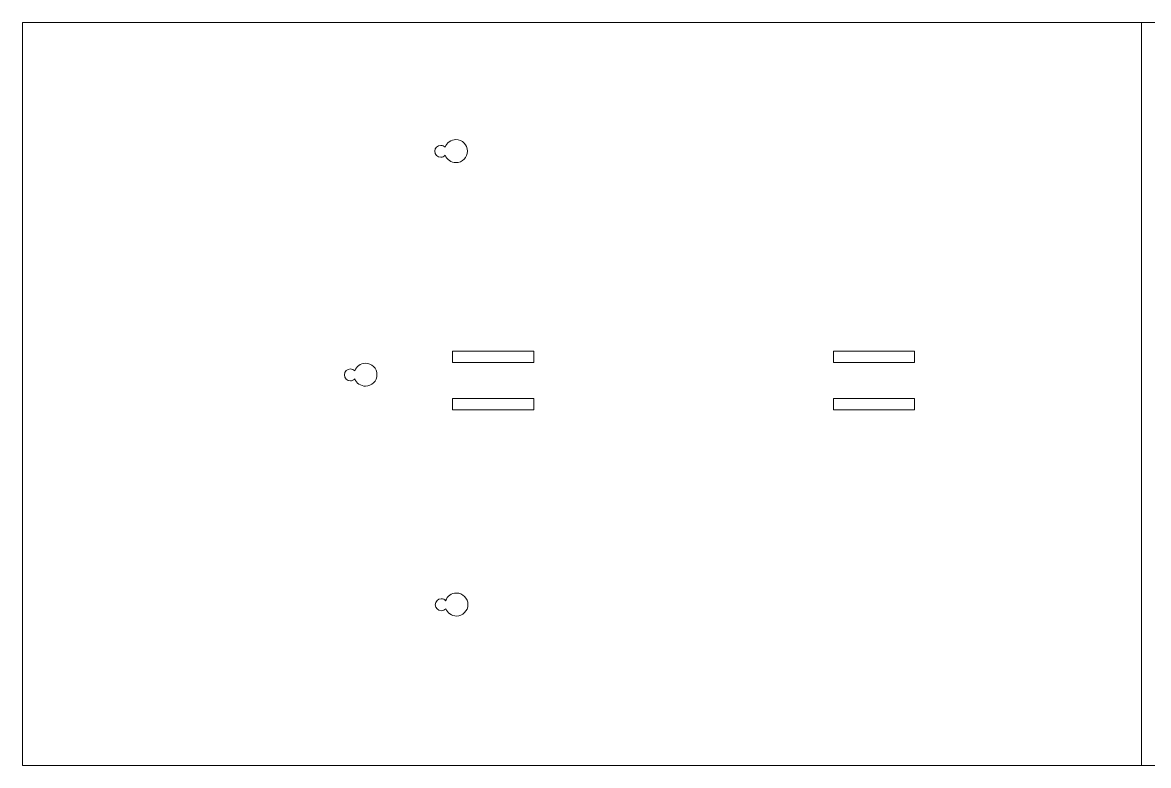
# Model space of a CAD drawing. Header units: centimetres. Extents: x -177 to 125, y 9 to 88.
# Drawn here: x -53.9 to 6, y 48 to 87.5 of the extents above; entities that cross this region are included whole.
import ezdxf

# ---------------------------------------------------------------- set-up
doc = ezdxf.new("R2010")
doc.units = ezdxf.units.CM
doc.header["$MEASUREMENT"] = 0
doc.layers.add('Camada 1', color=7, linetype='Continuous')

msp = doc.modelspace()

# ---------------------------------------------------------------- linework, layer by layer
at = {"layer": 'Camada 1', "color": 250, "lineweight": 20}
for points in [[(-53.86238, 48.00975), (5.63762, 48.00975), (5.63762, 87.50975), (-53.86238, 87.50975), (-53.86238, 48.00975)], [(5.63762, 48.00975), (65.13762, 48.00975), (65.13762, 87.50975), (5.63762, 87.50975), (5.63762, 48.00975)]]:
    msp.add_lwpolyline(points, close=True, dxfattribs=at)
at = {"layer": 'Camada 1', "color": 250, "lineweight": 9}
for points in [[(-31.38985, 80.87868), (-31.44781, 80.94073), (-31.5304, 80.97953), (-31.62203, 80.97953), (-31.62203, 80.97953), (-31.79748, 80.97953), (-31.93971, 80.83729), (-31.93971, 80.66184), (-31.93971, 80.66184), (-31.93973, 80.48638), (-31.7975, 80.34415), (-31.62203, 80.34415), (-31.62203, 80.34415), (-31.52732, 80.34415), (-31.44229, 80.38559), (-31.3841, 80.45132)], [(-31.3841, 80.45132), (-31.29549, 80.22386), (-31.07431, 80.06268), (-30.81549, 80.06268), (-30.81549, 80.06268), (-30.47858, 80.06268), (-30.20548, 80.33579), (-30.20548, 80.67268), (-30.20548, 80.67268), (-30.20548, 81.00958), (-30.47858, 81.28271), (-30.81549, 81.28271), (-30.81549, 81.28271), (-31.0801, 81.28271), (-31.30538, 81.11421), (-31.38985, 80.87868)], [(-31.00093, 69.43355), (-31.00093, 69.43355), (-31.00093, 70.03355), (-31.00093, 70.03355), (-31.00093, 70.03355), (-31.00093, 70.03355), (-26.68092, 70.03355), (-26.68092, 70.03355), (-26.68092, 70.03355), (-26.68092, 70.03355), (-26.68092, 69.43355), (-26.68092, 69.43355), (-26.68092, 69.43355), (-26.68092, 69.43355), (-31.00093, 69.43355), (-31.00093, 69.43355)], [(-10.74596, 69.43355), (-10.74596, 69.43355), (-10.74596, 70.03355), (-10.74596, 70.03355), (-10.74596, 70.03355), (-10.74596, 70.03355), (-6.42595, 70.03355), (-6.42595, 70.03355), (-6.42595, 70.03355), (-6.42595, 70.03355), (-6.42595, 69.43355), (-6.42595, 69.43355), (-6.42595, 69.43355), (-6.42595, 69.43355), (-10.74596, 69.43355), (-10.74596, 69.43355)], [(-36.19792, 68.99278), (-36.25588, 69.05483), (-36.33848, 69.09363), (-36.4301, 69.09363), (-36.4301, 69.09363), (-36.60555, 69.09363), (-36.74778, 68.95139), (-36.74778, 68.77594), (-36.74778, 68.77594), (-36.74778, 68.60049), (-36.60555, 68.45825), (-36.4301, 68.45825), (-36.4301, 68.45825), (-36.33539, 68.45825), (-36.25036, 68.4997), (-36.19217, 68.56543)], [(-36.19217, 68.56543), (-36.10356, 68.33798), (-35.88237, 68.17678), (-35.62356, 68.17678), (-35.62356, 68.17678), (-35.28665, 68.17678), (-35.01355, 68.44989), (-35.01355, 68.7868), (-35.01355, 68.7868), (-35.01355, 69.1237), (-35.28665, 69.39681), (-35.62356, 69.39681), (-35.62356, 69.39681), (-35.88817, 69.39681), (-36.11344, 69.22831), (-36.19792, 68.99278)], [(-35.01376, 68.80484), (-35.01467, 68.80484), (-35.01539, 68.80411), (-35.01539, 68.80321), (-35.01539, 68.80321), (-35.01539, 68.80231), (-35.01467, 68.80158), (-35.01376, 68.80158), (-35.01376, 68.80158), (-35.01286, 68.80158), (-35.01213, 68.80231), (-35.01213, 68.80321), (-35.01213, 68.80321), (-35.01213, 68.80411), (-35.01286, 68.80484), (-35.01376, 68.80484)], [(-31.00092, 66.92294), (-31.00092, 66.92294), (-31.00092, 67.52294), (-31.00092, 67.52294), (-31.00092, 67.52294), (-31.00092, 67.52294), (-26.68091, 67.52294), (-26.68091, 67.52294), (-26.68091, 67.52294), (-26.68091, 67.52294), (-26.68091, 66.92294), (-26.68091, 66.92294), (-26.68091, 66.92294), (-26.68091, 66.92294), (-31.00092, 66.92294), (-31.00092, 66.92294)], [(-10.74595, 66.92294), (-10.74595, 66.92294), (-10.74595, 67.52294), (-10.74595, 67.52294), (-10.74595, 67.52294), (-10.74595, 67.52294), (-6.42594, 67.52294), (-6.42594, 67.52294), (-6.42594, 67.52294), (-6.42594, 67.52294), (-6.42594, 66.92294), (-6.42594, 66.92294), (-6.42594, 66.92294), (-6.42594, 66.92294), (-10.74595, 66.92294), (-10.74595, 66.92294)], [(-31.35588, 56.34418), (-31.26726, 56.11675), (-31.0461, 55.95552), (-30.78729, 55.95552), (-30.78729, 55.95552), (-30.4504, 55.95552), (-30.17726, 56.22865), (-30.17726, 56.56553), (-30.17726, 56.56553), (-30.17726, 56.90244), (-30.45038, 57.17556), (-30.78727, 57.17556), (-30.78727, 57.17556), (-31.05189, 57.17556), (-31.27717, 57.00707), (-31.36165, 56.77153)], [(-31.36165, 56.77153), (-31.41961, 56.83359), (-31.50219, 56.87238), (-31.59383, 56.87238), (-31.59383, 56.87238), (-31.76928, 56.87238), (-31.91152, 56.73015), (-31.91152, 56.55469), (-31.91152, 56.55469), (-31.91152, 56.37924), (-31.76928, 56.23701), (-31.59383, 56.23701), (-31.59383, 56.23701), (-31.49913, 56.23701), (-31.41409, 56.27846), (-31.3559, 56.34418)]]:
    msp.add_open_spline(points, degree=3, knots=[0, 0, 0, 0, 0.2, 0.2, 0.2, 0.2, 0.4, 0.4, 0.4, 0.4, 0.6, 0.6, 0.6, 0.6, 1, 1, 1, 1], dxfattribs=at)

doc.saveas('drawing.dxf')
